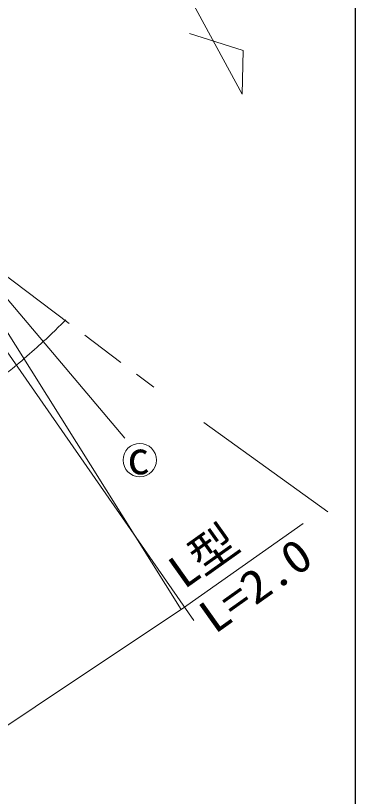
# Model space of a CAD drawing. Units: millimetres on the paper, with parts at other scales. Extents: x 40 to 680, y 20 to 380.
# Drawn here: x 552.7 to 579, y 259.2 to 319.6 of the extents above; entities that cross this region are included whole.
import ezdxf
from ezdxf.enums import TextEntityAlignment as Align

# ---------------------------------------------------------------- set-up
doc = ezdxf.new("R2010")
doc.units = ezdxf.units.MM
doc.linetypes.add('CHAIN', pattern=[18.5, 12, -1.5, 3.5, -1.5])
for name, color, linetype, lineweight in [('M-BGD', 7, 'Continuous', 13), ('M-BMK', 2, 'CHAIN', 13), ('M-BMK-SRVR', 3, 'Continuous', 13), ('M-STR-HTXT', 7, 'Continuous', 13), ('M-TTL-BAND', 7, 'Continuous', 25)]:
    doc.layers.add(name, color=color, linetype=linetype, lineweight=lineweight)
doc.styles.add('ＭＳ ゴシック', font='')
doc.styles.get('ＭＳ ゴシック').set_extended_font_data('MS Gothic')

msp = doc.modelspace()

# ---------------------------------------------------------------- linework, layer by layer
at = {"layer": 'M-BGD'}
msp.add_open_spline([(507.934, 276.179), (508.391, 276.124), (509.78, 276.148), (510.235, 276.219), (510.857, 276.317), (512.688, 276.8), (513.28, 277.017), (514.485, 277.459), (518.015, 279.003), (519.197, 279.504), (520.206, 279.931), (523.236, 281.209), (524.236, 281.658), (525.223, 282.1), (528.138, 283.525), (529.129, 283.958), (529.48, 284.111), (530.572, 284.471), (530.938, 284.583), (531.41, 284.727), (532.843, 285.101), (533.318, 285.234), (533.976, 285.42), (535.938, 286.017), (536.602, 286.178), (537.043, 286.286), (538.392, 286.485), (538.836, 286.577), (539.777, 286.773), (542.609, 287.337), (543.53, 287.615), (544.469, 287.897), (547.235, 288.922), (548.108, 289.37), (548.988, 289.822), (551.445, 291.499), (552.24, 292.088), (552.811, 292.51), (554.395, 293.938), (554.921, 294.415), (555.27, 294.731), (556.287, 295.715), (556.615, 296.053)], degree=3, knots=[0, 0, 0, 0, 1, 1, 1, 2, 2, 2, 3, 3, 3, 4, 4, 4, 5, 5, 5, 6, 6, 6, 7, 7, 7, 8, 8, 8, 9, 9, 9, 10, 10, 10, 11, 11, 11, 12, 12, 12, 13, 13, 13, 14, 14, 14, 14], dxfattribs=at)
at = {"layer": 'M-BMK'}
msp.add_line((547.302, 302.991), (563.42, 290.828), dxfattribs=at)
at = {"layer": 'M-BMK-SRVR'}
msp.add_lwpolyline([(555.217, 341.248), (570.252, 313.517), (570.325, 316.892), (566.164, 318.192)], dxfattribs=at)
at = {"layer": 'M-STR-HTXT'}
for p, q in [((548.595, 301.759), (561.186, 286.902)), ((567.28, 288.093), (576.86, 281.192))]:
    msp.add_line(p, q, dxfattribs=at)
for points in [[(548.274, 302.257), (546.947, 300.929), (566.51, 272.772)], [(548.115, 301.425), (565.527, 273.637), (574.955, 280.291)], [(503.17, 274.03), (520.35, 243.482), (565.55, 273.649)]]:
    msp.add_lwpolyline(points, dxfattribs=at)
msp.add_circle((562.326, 285.193), 1.291, dxfattribs=at)
at = {"layer": 'M-TTL-BAND'}
msp.add_line((579, 20), (579, 370), dxfattribs=at)

# ---------------------------------------------------------------- texts
at = {"layer": 'M-STR-HTXT', "style": 'ＭＳ ゴシック'}
msp.add_text('c', height=2.566, rotation=2.289, dxfattribs=at).set_placement((562.217, 285.375), align=Align.MIDDLE_CENTER)
for s, width, p in [('L型', 1.05, (568.441, 276.114)), ('L=2.0', 1.1, (572.471, 273.825))]:
    msp.add_text(s, height=2.566, rotation=35.392, dxfattribs=dict(at, width=width)).set_placement(p, align=Align.BOTTOM_CENTER)

doc.saveas('drawing.dxf')
